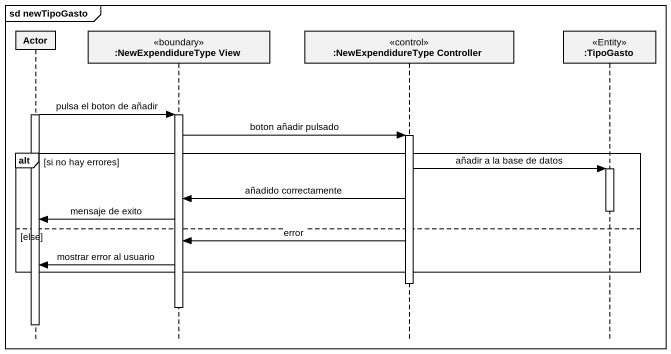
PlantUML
@startuml
mainframe sd newTipoGasto
hide footbox
participant "Actor" as Actor_
participant ":NewExpendidureType View" as NewExpendidureType_View <<boundary>>
participant ":NewExpendidureType Controller" as NewExpendidureType <<control>>
participant ":TipoGasto" as TipoGasto <<Entity>>

activate Actor_
Actor_ -> NewExpendidureType_View : pulsa el boton de añadir
activate NewExpendidureType_View
NewExpendidureType_View -> NewExpendidureType : boton añadir pulsado
activate NewExpendidureType
alt si no hay errores
  NewExpendidureType -> TipoGasto : añadir a la base de datos
  activate TipoGasto
  NewExpendidureType -> NewExpendidureType_View : añadido correctamente
  deactivate TipoGasto
  NewExpendidureType_View -> Actor_ : mensaje de exito
else else
  NewExpendidureType -> NewExpendidureType_View : error
  NewExpendidureType_View -> Actor_ : mostrar error al usuario
end
deactivate NewExpendidureType
deactivate NewExpendidureType_View
deactivate Actor_
@enduml
